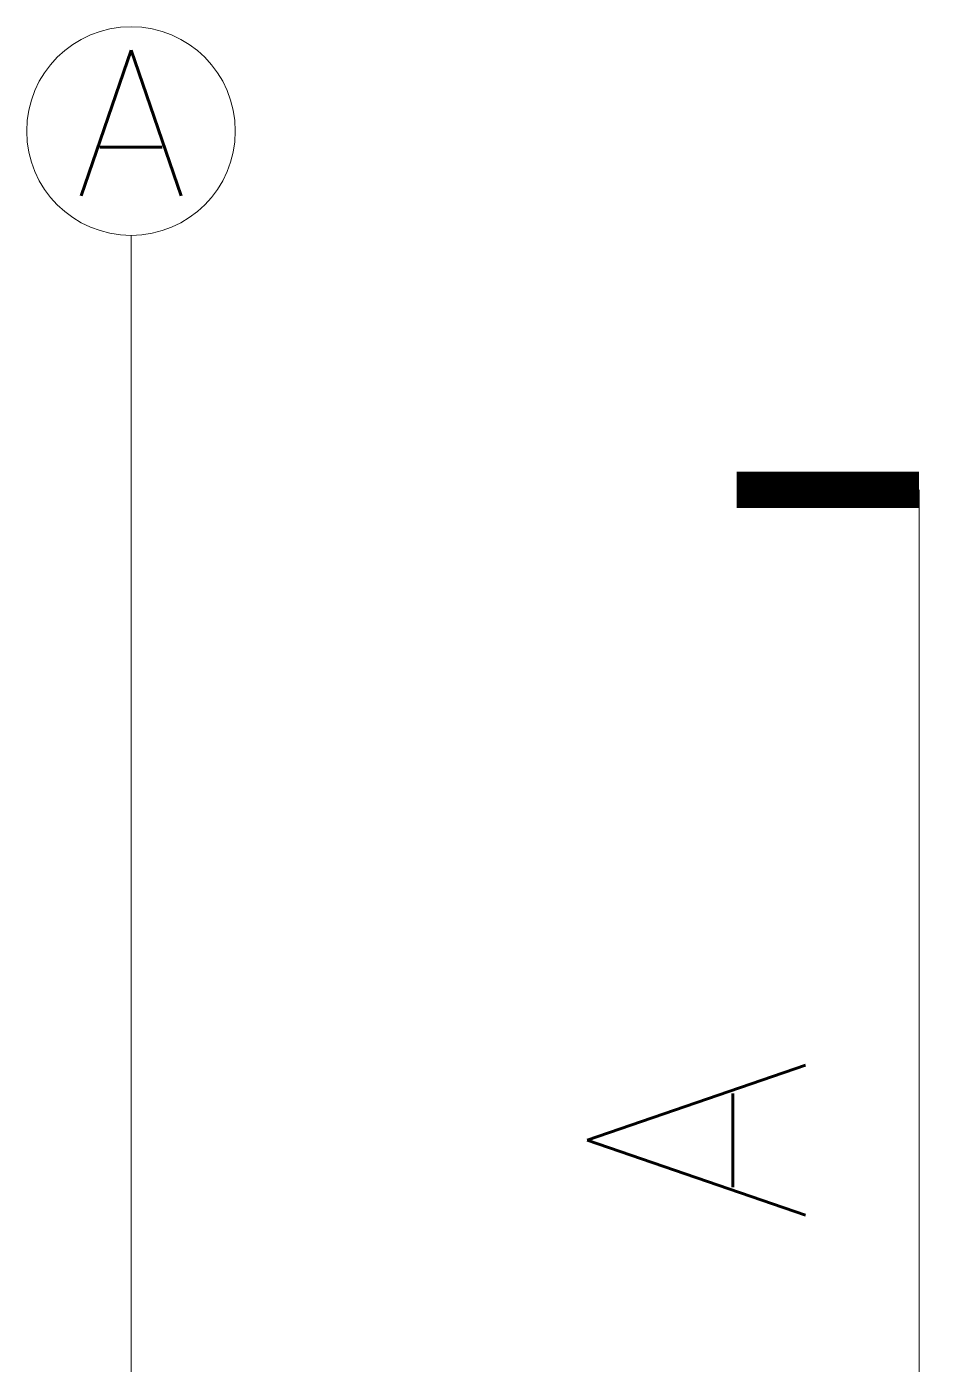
# Model space of a CAD drawing. Header units: metres. Extents: x -2 to 612, y -64 to 156.
# Drawn here: x 457.355 to 458.604, y 51.201 to 53.035 of the extents above; entities that cross this region are included whole.
import ezdxf
from ezdxf.enums import TextEntityAlignment as Align

# ---------------------------------------------------------------- set-up
doc = ezdxf.new("R2010")
doc.units = ezdxf.units.M
doc.header["$LTSCALE"] = 5
doc.header["$MEASUREMENT"] = 0
doc.layers.add('A-ANNO-SYMB', color=3, linetype='Continuous', lineweight=18)
doc.layers.add('A-ANNO-TEXT', color=3, linetype='Continuous', lineweight=18)
doc.styles.add('E-ROMANS', font='romans.shx', dxfattribs={"width": 0.8})

msp = doc.modelspace()

# ---------------------------------------------------------------- linework, layer by layer
at = {"layer": 'A-ANNO-SYMB'}
for p, q in [((457.49803, 52.74904), (457.49803, 41.59435)), ((458.579, 50.71162), (458.579, 52.3999))]:
    msp.add_line(p, q, dxfattribs=at)
at = {"layer": 'A-ANNO-SYMB', "const_width": 0.05}
msp.add_lwpolyline([(458.579, 52.3999), (458.329, 52.3999)], dxfattribs=at)
at = {"layer": 'A-ANNO-SYMB'}
msp.add_circle((457.49803, 52.89207), 0.14303, dxfattribs=at)

# ---------------------------------------------------------------- texts
at = {"layer": 'A-ANNO-TEXT', "style": 'E-ROMANS'}
msp.add_attdef('A', text='0.00', height=0.2, dxfattribs=at).set_placement((457.49803, 52.9032), align=Align.MIDDLE_CENTER)
msp.add_attdef('A', text='CORTE', height=0.299796, rotation=90, dxfattribs=at).set_placement((458.2735, 51.3925), align=Align.MIDDLE_LEFT)

doc.saveas('drawing.dxf')
